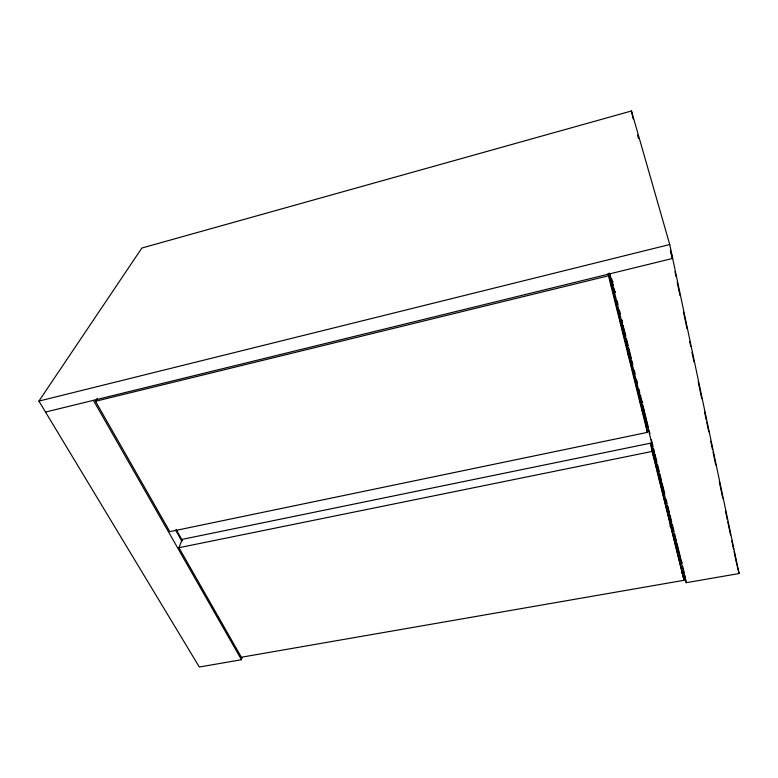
<?xml version="1.0" encoding="UTF-8"?>
<svg xmlns="http://www.w3.org/2000/svg" width="778" height="778" viewBox="0 0 778 778"><rect width="100%" height="100%" fill="white"/><g stroke="black" fill="none" stroke-linecap="round" stroke-linejoin="round"><path stroke-width="1.17" d="M609.894 273.807L686.225 582.693L739.1 573.532L669.732 244.525L631.464 110.982L141.878 248.026L38.9 401.098L199.324 667.018L241.462 659.725L242.075 657.527M178.959 547.702L182.237 539.349L650.573 443.168L684.076 580.291L241.374 657.235L178.959 547.702L652.1 451.435L684.076 580.291M608.522 273.477L645.876 424.234L647.374 432.383L169.818 531.666L95.519 401.263L97.192 398.433M38.9 401.098L669.732 244.525M45.523 412.068L672.669 258.432L670.344 250.283M95.519 401.263L608.513 275.782L608.124 273.448M610.72 282.171L613.074 281.597M613.113 292.081L615.476 291.517M620.222 321.265L622.39 320.75M640.323 402.751L642.696 402.245M641.762 410.619L644.145 410.113M652.664 454.78L655.047 454.294M669.712 525.947L672.095 525.5M681.888 573.172L684.28 572.754M93.409 400.339L241.462 659.725M176.139 529.478L182.567 540.856M175.711 530.324L181.692 540.905M637.542 135.08L638.534 138.572M737.077 565.713L739.1 573.532M611.625 278.573L613.365 285.623M613.939 287.977L615.106 292.684M617.139 300.921L618.004 304.441M619.453 310.325L620.329 313.855M621.778 319.729L622.653 323.259M624.102 329.143L625.843 336.193M626.426 338.547L628.167 345.607M628.75 347.961L631.357 358.541M631.94 360.895L632.806 364.425M634.265 370.299L635.13 373.829M636.579 379.713L637.454 383.243M638.903 389.117L639.779 392.647M641.228 398.531L642.103 402.061M642.677 404.404L648.482 427.929M649.066 430.283L649.931 433.813M651.39 439.687L653.034 446.154M653.705 449.101L654.58 452.631M655.164 454.974L656.904 462.035M657.478 464.388L659.229 471.439M659.802 473.792L661.543 480.853M662.127 483.206L664.743 493.787M666.192 499.67L667.057 503.201M667.641 505.544L669.381 512.605M669.965 514.958L671.706 522.009M672.289 524.362L674.03 531.423M674.604 533.776L676.354 540.827M676.928 543.18L681.868 563.175M682.442 565.528L684.183 572.579M608.513 275.782L647.374 432.383M631.464 110.982L633.166 118.888M670.957 252.714L672.202 258.636M674.954 271.687L675.956 276.433M677.21 282.356L679.962 295.407M683.473 312.007L686.974 328.608M689.726 341.649L690.728 346.395M691.982 352.327L693.986 361.809M698.236 381.969L701.746 398.569M704.498 411.62L706.249 419.916M706.755 422.289L708.758 431.78M710.752 441.262L712.512 449.567M713.008 451.94L715.76 464.981M719.271 481.582L722.772 498.183M725.524 511.234L727.274 519.529M727.78 521.902L730.532 534.943M731.787 540.875L733.537 549.18M734.033 551.544L736.795 564.595M684.698 574.874L686.225 582.693M681.528 561.113L681.985 563.437M650.573 443.168L652.1 451.435M640.479 395.02L641.782 402.148M623.227 325.515L628.673 356.499M609.193 273L611.586 287.267"/></g></svg>
